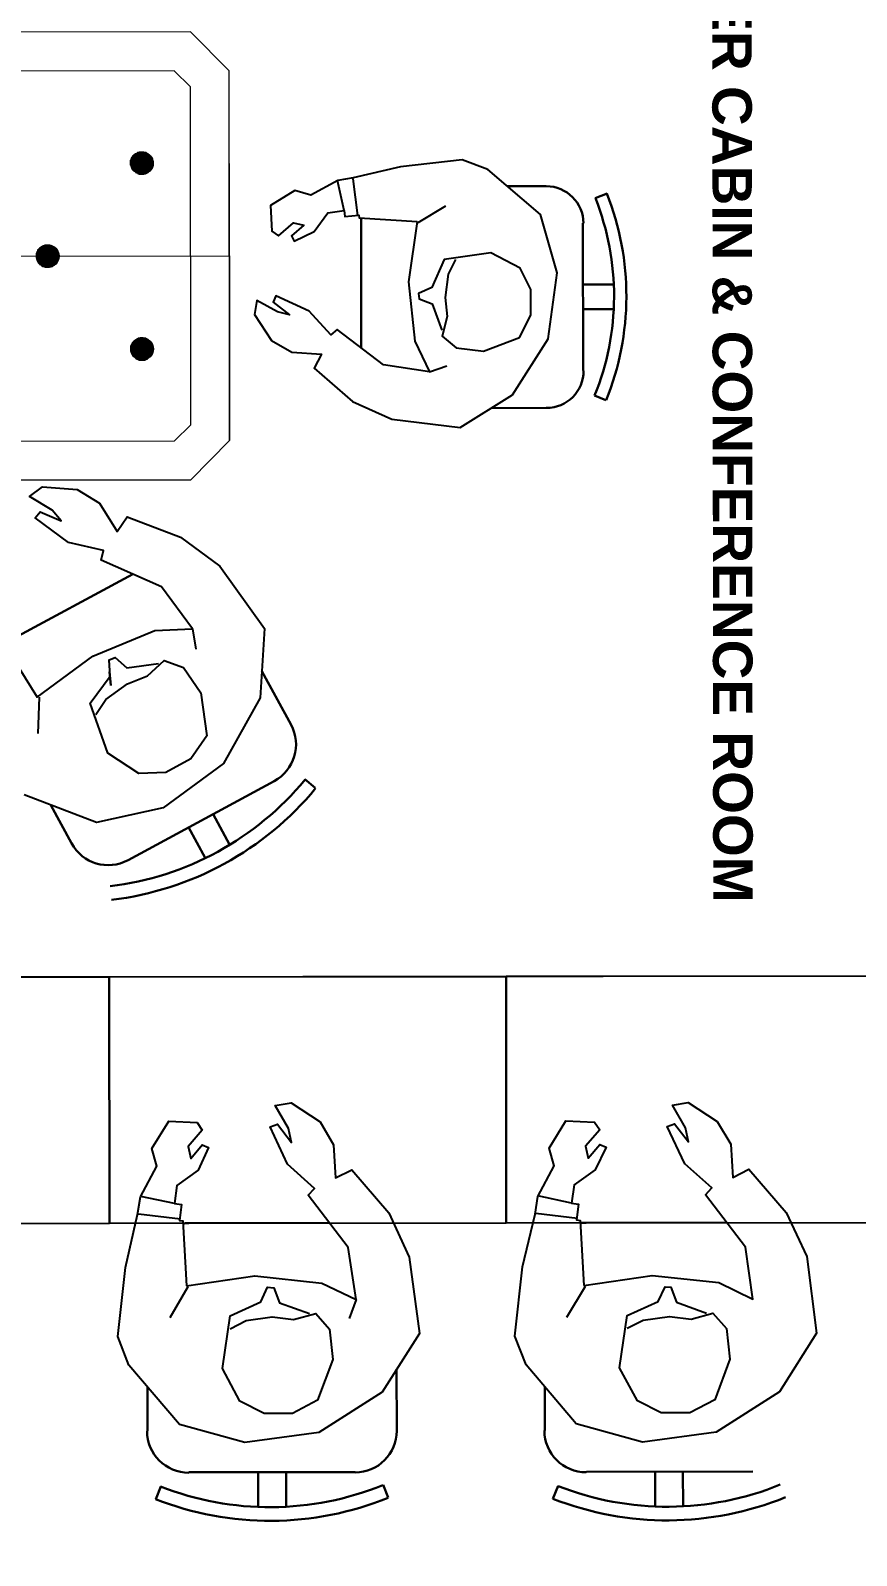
# Model space of a CAD drawing. Header units: feet. Extents: x -99009 to 3252343, y -11094690 to 9035152.
# Drawn here: x 2527013 to 2528723, y -1961572 to -1958411 of the extents above; entities that cross this region are included whole.
import ezdxf

# ---------------------------------------------------------------- set-up
doc = ezdxf.new("R2010")
doc.units = ezdxf.units.FT
doc.layers.add('1', color=1, linetype='Continuous')
doc.styles.add('Arial$101H0', font='arialbd.ttf')

msp = doc.modelspace()

# ---------------------------------------------------------------- linework, layer by layer
at = {"color": 5, "linetype": 'Continuous', "lineweight": 25, "transparency": 33554684}
for p, q in [((2527662.4586, -1958784.4091), (2527648.23075, -1958722.13381)), ((2527690.78464, -1958794.75884), (2527681.25976, -1958718.32107)), ((2527815.38342, -1958808.77452), (2527872.91716, -1958774.73205)), ((2527839.33011, -1959118.31689), (2527875.1809, -1959106.00666)), ((2527348.21029, -1959651.18312), (2527354.86517, -1959693.647)), ((2527030.30759, -1959793.1155), (2527027.56189, -1959868.62339)), ((2527311.05625, -1960842.77432), (2527241.19728, -1960827.75268)), ((2528133.24464, -1960841.84083), (2528063.38568, -1960826.81919)), ((2527323.36219, -1960874.84987), (2527236.52003, -1960864.56656)), ((2528145.55059, -1960873.91639), (2528059.65223, -1960863.63201)), ((2527338.62279, -1961015.46018), (2527300.94332, -1961079.68201)), ((2528161.75499, -1961014.52562), (2528123.13172, -1961078.74853)), ((2527686.9181, -1961041.49141), (2527672.80598, -1961081.14743))]:
    msp.add_line(p, q, dxfattribs=at)
at = {"color": 8, "linetype": 'Continuous', "lineweight": 30, "true_color": 0x767676, "transparency": 33554684}
for p, q in [((2528080.50893, -1958733.91254), (2528000.28522, -1958734.00363)), ((2528206.99641, -1958748.86989), (2528182.4681, -1958758.33583)), ((2527697.40952, -1958810.79608), (2527697.70313, -1959069.39959)), ((2528157.3914, -1959116.06815), (2528157.04421, -1958810.27423)), ((2528221.36785, -1958937.6155), (2528157.18887, -1958937.68836)), ((2528221.42571, -1958988.58115), (2528157.24674, -1958988.65402)), ((2528204.65147, -1959177.36212), (2528181.04555, -1959167.95083)), ((2527967.77378, -1959193.67583), (2528081.03079, -1959193.54724)), ((2526968.82717, -1959676.15291), (2527224.4428, -1959538.06649)), ((2527179.40161, -1959768.53434), (2527176.53803, -1959740.2233)), ((2527491.76883, -1959738.79442), (2527552.29901, -1959850.09524)), ((2527517.51097, -1959967.16713), (2527214.73385, -1960130.78996)), ((2527602.4698, -1959981.22781), (2527580.74185, -1959963.3201)), ((2527097.66196, -1960096.00192), (2527055.10057, -1960016.77023)), ((2527425.1667, -1960098.46151), (2527391.1178, -1960035.26492)), ((2527374.23212, -1960125.88982), (2527340.18322, -1960062.69323)), ((2527340.36039, -1960883.32486), (2527631.05338, -1960882.99482)), ((2528163.49259, -1960882.3903), (2528454.18558, -1960882.06026)), ((2527771.081, -1961185.79872), (2527771.22566, -1961313.21286)), ((2527254.96246, -1961313.79901), (2527254.85959, -1961223.1934)), ((2528078.09466, -1961312.86445), (2528077.99179, -1961222.25884)), ((2527685.43661, -1961399.19694), (2527340.94654, -1961399.58806)), ((2527484.48685, -1961471.15462), (2527484.40541, -1961399.42518)), ((2527542.05917, -1961471.08926), (2527541.97773, -1961399.35982)), ((2528508.56881, -1961398.26238), (2528164.07874, -1961398.6535)), ((2528306.67525, -1961470.22114), (2528306.59381, -1961398.4917)), ((2528364.24756, -1961470.15577), (2528364.16612, -1961398.42633)), ((2527272.11174, -1961455.35098), (2527282.46363, -1961428.91256)), ((2527753.45082, -1961451.97306), (2527743.03892, -1961425.55821)), ((2528094.30014, -1961454.4175), (2528105.59584, -1961427.978))]:
    msp.add_line(p, q, dxfattribs=at)
at = {"color": 7, "linetype": 'Continuous', "lineweight": 25, "transparency": 33554684}
for p, q in [((2525453.23892, -1960374.86643), (2527175.42674, -1960372.91111)), ((2527175.42674, -1960372.91111), (2527997.61513, -1960371.97762))]:
    msp.add_line(p, q, dxfattribs=at)
for points in [[(2523842.15796, -1960376.69559), (2523837.91884, -1956642.98952), (2528816.50821, -1956637.33699), (2528820.74733, -1960371.04307), (2523842.15796, -1960376.69559), (2523846.04454, -1963799.8887)], [(2525453.23892, -1960374.86643), (2525453.81864, -1960885.46678), (2527176.00646, -1960883.51146), (2527175.42674, -1960372.91111)], [(2527175.42674, -1960372.91111), (2527176.00646, -1960883.51146), (2527998.19485, -1960882.57798), (2527997.61513, -1960371.97762)]]:
    msp.add_lwpolyline(points, dxfattribs=at)
at = {"color": 1, "linetype": 'Continuous', "lineweight": 15, "transparency": 33554684}
for points in [[(2527424.28991, -1958494.92995), (2527343.97404, -1958413.85351), (2525012.76726, -1958416.50028), (2524931.69189, -1958497.75996), (2524932.56201, -1959264.13239), (2525013.82169, -1959345.20776), (2527345.02846, -1959342.56099), (2527425.16002, -1959261.30238)], [(2527344.1037, -1958528.05433), (2527310.08909, -1958495.05961), (2525046.83652, -1958497.62923), (2525012.89692, -1958530.7011), (2525013.69203, -1959231.00694), (2525047.70663, -1959264.00166), (2527310.95921, -1959261.43204), (2527344.8988, -1959228.36017)]]:
    msp.add_lwpolyline(points, close=True, dxfattribs=at)
at = {"color": 251, "linetype": 'Continuous', "lineweight": 15, "true_color": 0x595959, "transparency": 33554684}
for points in [[(2527343.97404, -1958413.85351), (2526805.05944, -1958414.46537), (2526805.49449, -1958797.65159), (2526885.81036, -1958878.72803), (2527424.72497, -1958878.11616), (2527424.28991, -1958494.92995)], [(2527345.02846, -1959342.56099), (2526806.11386, -1959343.17285), (2526805.6788, -1958959.98664), (2526885.81036, -1958878.72803), (2527424.72497, -1958878.11616), (2527425.16002, -1959261.30238)]]:
    msp.add_lwpolyline(points, close=True, dxfattribs=at)
at = {"color": 251, "linetype": 'Continuous', "lineweight": -2, "true_color": 0x595959, "transparency": 33554684}
for points in [[(2527221.57899, -1958678.25917), (2527221.59613, -1958693.3601), (2527220.63732, -1958680.14786)], [(2527221.59613, -1958693.3601), (2527220.63732, -1958680.14786), (2527220.64911, -1958690.52975)], [(2527220.64911, -1958690.52975), (2527220.63732, -1958680.14786), (2527220.64053, -1958682.97928)], [(2527220.64911, -1958690.52975), (2527220.64696, -1958688.64213), (2527220.64053, -1958682.97928)], [(2527220.64696, -1958688.64213), (2527220.64053, -1958682.97928), (2527220.64268, -1958684.8669)], [(2527222.52065, -1958676.37048), (2527222.54208, -1958695.24665), (2527221.57899, -1958678.25917)], [(2527222.54208, -1958695.24665), (2527221.57899, -1958678.25917), (2527221.59613, -1958693.3601)], [(2527223.46232, -1958674.48179), (2527223.48803, -1958697.13319), (2527222.52065, -1958676.37048)], [(2527223.48803, -1958697.13319), (2527222.52065, -1958676.37048), (2527222.54208, -1958695.24665)], [(2527224.40398, -1958672.5931), (2527224.43399, -1958699.01974), (2527223.46232, -1958674.48179)], [(2527224.43399, -1958699.01974), (2527223.46232, -1958674.48179), (2527223.48803, -1958697.13319)], [(2527225.34565, -1958670.70441), (2527225.37994, -1958700.90628), (2527224.40398, -1958672.5931)], [(2527225.37994, -1958700.90628), (2527224.40398, -1958672.5931), (2527224.43399, -1958699.01974)], [(2527227.23112, -1958668.81465), (2527227.26863, -1958701.84795), (2527225.34565, -1958670.70441)], [(2527227.26863, -1958701.84795), (2527225.34565, -1958670.70441), (2527225.37994, -1958700.90628)], [(2527229.11767, -1958667.8687), (2527229.15839, -1958703.73342), (2527227.23112, -1958668.81465)], [(2527229.15839, -1958703.73342), (2527227.23112, -1958668.81465), (2527227.26863, -1958701.84795)], [(2527231.00421, -1958666.92275), (2527231.04707, -1958704.67509), (2527229.11767, -1958667.8687)], [(2527231.04707, -1958704.67509), (2527229.11767, -1958667.8687), (2527229.15839, -1958703.73342)], [(2527232.89076, -1958665.9768), (2527232.93576, -1958705.61675), (2527231.00421, -1958666.92275)], [(2527232.93576, -1958705.61675), (2527231.00421, -1958666.92275), (2527231.04707, -1958704.67509)], [(2527234.77623, -1958664.08704), (2527234.82445, -1958706.55842), (2527232.89076, -1958665.9768)], [(2527234.82445, -1958706.55842), (2527232.89076, -1958665.9768), (2527232.93576, -1958705.61675)], [(2527236.66385, -1958664.0849), (2527236.71314, -1958707.50008), (2527234.77623, -1958664.08704)], [(2527236.71314, -1958707.50008), (2527234.77623, -1958664.08704), (2527234.82445, -1958706.55842)], [(2527238.55039, -1958663.13894), (2527238.60183, -1958708.44175), (2527236.66385, -1958664.0849)], [(2527238.60183, -1958708.44175), (2527236.66385, -1958664.0849), (2527236.71314, -1958707.50008)], [(2527240.43801, -1958663.1368), (2527240.48944, -1958708.43961), (2527238.55039, -1958663.13894)], [(2527240.48944, -1958708.43961), (2527238.55039, -1958663.13894), (2527238.60183, -1958708.44175)], [(2527243.26943, -1958663.13359), (2527243.32087, -1958708.43639), (2527240.43801, -1958663.1368)], [(2527243.32087, -1958708.43639), (2527240.43801, -1958663.1368), (2527240.48944, -1958708.43961)], [(2527245.15705, -1958663.13144), (2527245.20849, -1958708.43425), (2527243.26943, -1958663.13359)], [(2527245.20849, -1958708.43425), (2527243.26943, -1958663.13359), (2527243.32087, -1958708.43639)], [(2527247.04467, -1958663.1293), (2527247.0961, -1958708.4321), (2527245.15705, -1958663.13144)], [(2527247.0961, -1958708.4321), (2527245.15705, -1958663.13144), (2527245.20849, -1958708.43425)], [(2527249.87716, -1958664.06989), (2527249.92646, -1958707.48508), (2527247.04467, -1958663.1293)], [(2527249.92646, -1958707.48508), (2527247.04467, -1958663.1293), (2527247.0961, -1958708.4321)], [(2527251.76478, -1958664.06775), (2527251.813, -1958706.53913), (2527249.87716, -1958664.06989)], [(2527251.813, -1958706.53913), (2527249.87716, -1958664.06989), (2527249.92646, -1958707.48508)], [(2527253.65454, -1958665.95322), (2527253.69955, -1958705.59318), (2527251.76478, -1958664.06775)], [(2527253.69955, -1958705.59318), (2527251.76478, -1958664.06775), (2527251.813, -1958706.53913)], [(2527255.54323, -1958666.89489), (2527255.58609, -1958704.64723), (2527253.65454, -1958665.95322)], [(2527255.58609, -1958704.64723), (2527253.65454, -1958665.95322), (2527253.69955, -1958705.59318)], [(2527257.43192, -1958667.83656), (2527257.47264, -1958703.70127), (2527255.54323, -1958666.89489)], [(2527257.47264, -1958703.70127), (2527255.54323, -1958666.89489), (2527255.58609, -1958704.64723)], [(2527258.3768, -1958668.77929), (2527258.4143, -1958701.81259), (2527257.43192, -1958667.83656)], [(2527258.4143, -1958701.81259), (2527257.43192, -1958667.83656), (2527257.47264, -1958703.70127)], [(2527260.26656, -1958670.66477), (2527260.30085, -1958700.86663), (2527258.3768, -1958668.77929)], [(2527260.30085, -1958700.86663), (2527258.3768, -1958668.77929), (2527258.4143, -1958701.81259)], [(2527261.21251, -1958672.55131), (2527261.24251, -1958698.97795), (2527260.26656, -1958670.66477)], [(2527261.24251, -1958698.97795), (2527260.26656, -1958670.66477), (2527260.30085, -1958700.86663)], [(2527263.10227, -1958674.43678), (2527263.12799, -1958697.08819), (2527261.21251, -1958672.55131)], [(2527263.12799, -1958697.08819), (2527261.21251, -1958672.55131), (2527261.24251, -1958698.97795)], [(2527264.04822, -1958676.32333), (2527264.06965, -1958695.1995), (2527263.10227, -1958674.43678)], [(2527264.06965, -1958695.1995), (2527263.10227, -1958674.43678), (2527263.12799, -1958697.08819)], [(2527264.99417, -1958678.20988), (2527265.01132, -1958693.31081), (2527264.04822, -1958676.32333)], [(2527265.01132, -1958693.31081), (2527264.04822, -1958676.32333), (2527264.06965, -1958695.1995)], [(2527264.99632, -1958680.09749), (2527265.0081, -1958690.47938), (2527264.99417, -1958678.20988)], [(2527265.0081, -1958690.47938), (2527264.99417, -1958678.20988), (2527265.01132, -1958693.31081)], [(2527265.94334, -1958682.92785), (2527265.94977, -1958688.5907), (2527264.99632, -1958680.09749)], [(2527265.94977, -1958688.5907), (2527264.99632, -1958680.09749), (2527265.0081, -1958690.47938)], [(2527265.94548, -1958684.81546), (2527265.94334, -1958682.92785), (2527265.94977, -1958688.5907)], [(2527026.43032, -1958871.96171), (2527026.44639, -1958886.11883), (2527025.48758, -1958872.90659)], [(2527026.44639, -1958886.11883), (2527025.48758, -1958872.90659), (2527025.49937, -1958883.28848)], [(2527025.49937, -1958883.28848), (2527025.48758, -1958872.90659), (2527025.49187, -1958876.68182)], [(2527027.37091, -1958869.12921), (2527027.39234, -1958888.00538), (2527026.43032, -1958871.96171)], [(2527027.39234, -1958888.00538), (2527026.43032, -1958871.96171), (2527026.44639, -1958886.11883)], [(2527028.31257, -1958867.24052), (2527028.33829, -1958889.89192), (2527027.37091, -1958869.12921)], [(2527028.33829, -1958889.89192), (2527027.37091, -1958869.12921), (2527027.39234, -1958888.00538)], [(2527029.25424, -1958865.35183), (2527029.28424, -1958891.77847), (2527028.31257, -1958867.24052)], [(2527029.28424, -1958891.77847), (2527028.31257, -1958867.24052), (2527028.33829, -1958889.89192)], [(2527030.19698, -1958864.40695), (2527030.2302, -1958893.66501), (2527029.25424, -1958865.35183)], [(2527030.2302, -1958893.66501), (2527029.25424, -1958865.35183), (2527029.28424, -1958891.77847)], [(2527032.08245, -1958862.51719), (2527032.11996, -1958895.55049), (2527030.19698, -1958864.40695)], [(2527032.11996, -1958895.55049), (2527030.19698, -1958864.40695), (2527030.2302, -1958893.66501)], [(2527033.96792, -1958860.62743), (2527034.00864, -1958896.49215), (2527032.08245, -1958862.51719)], [(2527034.00864, -1958896.49215), (2527032.08245, -1958862.51719), (2527032.11996, -1958895.55049)], [(2527035.85447, -1958859.68148), (2527035.89733, -1958897.43382), (2527033.96792, -1958860.62743)], [(2527035.89733, -1958897.43382), (2527033.96792, -1958860.62743), (2527034.00864, -1958896.49215)], [(2527037.74101, -1958858.73553), (2527037.78709, -1958899.31929), (2527035.85447, -1958859.68148)], [(2527037.78709, -1958899.31929), (2527035.85447, -1958859.68148), (2527035.89733, -1958897.43382)], [(2527039.62756, -1958857.78958), (2527039.67471, -1958899.31715), (2527037.74101, -1958858.73553)], [(2527039.67471, -1958899.31715), (2527037.74101, -1958858.73553), (2527037.78709, -1958899.31929)], [(2527041.51411, -1958856.84363), (2527041.5634, -1958900.25881), (2527039.62756, -1958857.78958)], [(2527041.5634, -1958900.25881), (2527039.62756, -1958857.78958), (2527039.67471, -1958899.31715)], [(2527043.40065, -1958855.89768), (2527043.45209, -1958901.20048), (2527041.51411, -1958856.84363)], [(2527043.45209, -1958901.20048), (2527041.51411, -1958856.84363), (2527041.5634, -1958900.25881)], [(2527045.28827, -1958855.89553), (2527045.3397, -1958901.19834), (2527043.40065, -1958855.89768)], [(2527045.3397, -1958901.19834), (2527043.40065, -1958855.89768), (2527043.45209, -1958901.20048)], [(2527048.11969, -1958855.89232), (2527048.17113, -1958901.19512), (2527045.28827, -1958855.89553)], [(2527048.17113, -1958901.19512), (2527045.28827, -1958855.89553), (2527045.3397, -1958901.19834)], [(2527050.00731, -1958855.89017), (2527050.05874, -1958901.19298), (2527048.11969, -1958855.89232)], [(2527050.05874, -1958901.19298), (2527048.11969, -1958855.89232), (2527048.17113, -1958901.19512)], [(2527051.89493, -1958855.88803), (2527051.94636, -1958901.19083), (2527050.00731, -1958855.89017)], [(2527051.94636, -1958901.19083), (2527050.00731, -1958855.89017), (2527050.05874, -1958901.19298)], [(2527054.72742, -1958856.82862), (2527054.77672, -1958900.24381), (2527051.89493, -1958855.88803)], [(2527054.77672, -1958900.24381), (2527051.89493, -1958855.88803), (2527051.94636, -1958901.19083)], [(2527056.61611, -1958857.77029), (2527056.66326, -1958899.29786), (2527054.72742, -1958856.82862)], [(2527056.66326, -1958899.29786), (2527054.72742, -1958856.82862), (2527054.77672, -1958900.24381)], [(2527058.5048, -1958858.71196), (2527058.55088, -1958899.29572), (2527056.61611, -1958857.77029)], [(2527058.55088, -1958899.29572), (2527056.61611, -1958857.77029), (2527056.66326, -1958899.29786)], [(2527060.39349, -1958859.65362), (2527060.43635, -1958897.40596), (2527058.5048, -1958858.71196)], [(2527060.43635, -1958897.40596), (2527058.5048, -1958858.71196), (2527058.55088, -1958899.29572)], [(2527062.28218, -1958860.59529), (2527062.3229, -1958896.46001), (2527060.39349, -1958859.65362)], [(2527062.3229, -1958896.46001), (2527060.39349, -1958859.65362), (2527060.43635, -1958897.40596)], [(2527063.22813, -1958862.48183), (2527063.26563, -1958895.51513), (2527062.28218, -1958860.59529)], [(2527063.26563, -1958895.51513), (2527062.28218, -1958860.59529), (2527062.3229, -1958896.46001)], [(2527065.11789, -1958864.3673), (2527065.15111, -1958893.62537), (2527063.22813, -1958862.48183)], [(2527065.15111, -1958893.62537), (2527063.22813, -1958862.48183), (2527063.26563, -1958895.51513)], [(2527066.06277, -1958865.31004), (2527066.09277, -1958891.73668), (2527065.11789, -1958864.3673)], [(2527066.09277, -1958891.73668), (2527065.11789, -1958864.3673), (2527065.15111, -1958893.62537)], [(2527067.95253, -1958867.19552), (2527067.97825, -1958889.84692), (2527066.06277, -1958865.31004)], [(2527067.97825, -1958889.84692), (2527066.06277, -1958865.31004), (2527066.09277, -1958891.73668)], [(2527068.89848, -1958869.08206), (2527068.91991, -1958887.95823), (2527067.95253, -1958867.19552)], [(2527068.91991, -1958887.95823), (2527067.95253, -1958867.19552), (2527067.97825, -1958889.84692)], [(2527069.8455, -1958871.91241), (2527069.86158, -1958886.06954), (2527068.89848, -1958869.08206)], [(2527069.86158, -1958886.06954), (2527068.89848, -1958869.08206), (2527068.91991, -1958887.95823)], [(2527069.84657, -1958872.85622), (2527069.85836, -1958883.23812), (2527069.8455, -1958871.91241)], [(2527069.85836, -1958883.23812), (2527069.8455, -1958871.91241), (2527069.86158, -1958886.06954)], [(2527070.79467, -1958876.63038), (2527070.8011, -1958882.29324), (2527069.84657, -1958872.85622)], [(2527070.8011, -1958882.29324), (2527069.84657, -1958872.85622), (2527069.85836, -1958883.23812)], [(2527025.49937, -1958883.28848), (2527025.49829, -1958882.34467), (2527025.49187, -1958876.68182)], [(2527025.49829, -1958882.34467), (2527025.49187, -1958876.68182), (2527025.49294, -1958877.62563)], [(2527070.79574, -1958877.57419), (2527070.79467, -1958876.63038), (2527070.8011, -1958882.29324)], [(2527222.95785, -1959061.44431), (2527222.97928, -1959080.32048), (2527222.01726, -1959064.27681)], [(2527223.90059, -1959060.49943), (2527223.92631, -1959083.15083), (2527222.95785, -1959061.44431)], [(2527223.92631, -1959083.15083), (2527222.95785, -1959061.44431), (2527222.97928, -1959080.32048)], [(2527224.84118, -1959057.66693), (2527224.87119, -1959084.09357), (2527223.90059, -1959060.49943)], [(2527224.87119, -1959084.09357), (2527223.90059, -1959060.49943), (2527223.92631, -1959083.15083)], [(2527225.78392, -1959056.72205), (2527225.81714, -1959085.98011), (2527224.84118, -1959057.66693)], [(2527225.81714, -1959085.98011), (2527224.84118, -1959057.66693), (2527224.87119, -1959084.09357)], [(2527227.66939, -1959054.83229), (2527227.7069, -1959087.86559), (2527225.78392, -1959056.72205)], [(2527227.7069, -1959087.86559), (2527225.78392, -1959056.72205), (2527225.81714, -1959085.98011)], [(2527229.55594, -1959053.88634), (2527229.59559, -1959088.80725), (2527227.66939, -1959054.83229)], [(2527229.59559, -1959088.80725), (2527227.66939, -1959054.83229), (2527227.7069, -1959087.86559)], [(2527231.44141, -1959051.99658), (2527231.48535, -1959090.69273), (2527229.55594, -1959053.88634)], [(2527231.48535, -1959090.69273), (2527229.55594, -1959053.88634), (2527229.59559, -1959088.80725)], [(2527233.32796, -1959051.05063), (2527233.37403, -1959091.63439), (2527231.44141, -1959051.99658)], [(2527233.37403, -1959091.63439), (2527231.44141, -1959051.99658), (2527231.48535, -1959090.69273)], [(2527235.2145, -1959050.10468), (2527235.26272, -1959092.57606), (2527233.32796, -1959051.05063)], [(2527235.26272, -1959092.57606), (2527233.32796, -1959051.05063), (2527233.37403, -1959091.63439)], [(2527237.10105, -1959049.15873), (2527237.15141, -1959093.51772), (2527235.2145, -1959050.10468)], [(2527237.15141, -1959093.51772), (2527235.2145, -1959050.10468), (2527235.26272, -1959092.57606)], [(2527238.98866, -1959049.15658), (2527239.03903, -1959093.51558), (2527237.10105, -1959049.15873)], [(2527239.03903, -1959093.51558), (2527237.10105, -1959049.15873), (2527237.15141, -1959093.51772)], [(2527240.87521, -1959048.21063), (2527240.92664, -1959093.51344), (2527238.98866, -1959049.15658)], [(2527240.92664, -1959093.51344), (2527238.98866, -1959049.15658), (2527239.03903, -1959093.51558)], [(2527243.70663, -1959048.20742), (2527243.75807, -1959093.51022), (2527240.87521, -1959048.21063)], [(2527243.75807, -1959093.51022), (2527240.87521, -1959048.21063), (2527240.92664, -1959093.51344)], [(2527245.59425, -1959048.20528), (2527245.64569, -1959093.50808), (2527243.70663, -1959048.20742)], [(2527245.64569, -1959093.50808), (2527243.70663, -1959048.20742), (2527243.75807, -1959093.51022)], [(2527247.48294, -1959049.14694), (2527247.5333, -1959093.50594), (2527245.59425, -1959048.20528)], [(2527247.5333, -1959093.50594), (2527245.59425, -1959048.20528), (2527245.64569, -1959093.50808)], [(2527250.31436, -1959049.14373), (2527250.36473, -1959093.50272), (2527247.48294, -1959049.14694)], [(2527250.36473, -1959093.50272), (2527247.48294, -1959049.14694), (2527247.5333, -1959093.50594)], [(2527252.20305, -1959050.08539), (2527252.25127, -1959092.55677), (2527250.31436, -1959049.14373)], [(2527252.25127, -1959092.55677), (2527250.31436, -1959049.14373), (2527250.36473, -1959093.50272)], [(2527254.09174, -1959051.02706), (2527254.13782, -1959091.61082), (2527252.20305, -1959050.08539)], [(2527254.13782, -1959091.61082), (2527252.20305, -1959050.08539), (2527252.25127, -1959092.55677)], [(2527255.98043, -1959051.96872), (2527256.02436, -1959090.66487), (2527254.09174, -1959051.02706)], [(2527256.02436, -1959090.66487), (2527254.09174, -1959051.02706), (2527254.13782, -1959091.61082)], [(2527257.87019, -1959053.8542), (2527257.90984, -1959088.77511), (2527255.98043, -1959051.96872)], [(2527257.90984, -1959088.77511), (2527255.98043, -1959051.96872), (2527256.02436, -1959090.66487)], [(2527258.81507, -1959054.79693), (2527258.85257, -1959087.83023), (2527257.87019, -1959053.8542)], [(2527258.85257, -1959087.83023), (2527257.87019, -1959053.8542), (2527257.90984, -1959088.77511)], [(2527260.70483, -1959056.68241), (2527260.73805, -1959085.94047), (2527258.81507, -1959054.79693)], [(2527260.73805, -1959085.94047), (2527258.81507, -1959054.79693), (2527258.85257, -1959087.83023)], [(2527261.64971, -1959057.62514), (2527261.67971, -1959084.05178), (2527260.70483, -1959056.68241)], [(2527261.67971, -1959084.05178), (2527260.70483, -1959056.68241), (2527260.73805, -1959085.94047)], [(2527263.54054, -1959060.45442), (2527263.56626, -1959083.10583), (2527261.64971, -1959057.62514)], [(2527263.56626, -1959083.10583), (2527261.64971, -1959057.62514), (2527261.67971, -1959084.05178)], [(2527264.48542, -1959061.39716), (2527264.50685, -1959080.27333), (2527263.54054, -1959060.45442)], [(2527264.50685, -1959080.27333), (2527263.54054, -1959060.45442), (2527263.56626, -1959083.10583)], [(2527265.43244, -1959064.22752), (2527265.44852, -1959078.38464), (2527264.48542, -1959061.39716)], [(2527265.44852, -1959078.38464), (2527264.48542, -1959061.39716), (2527264.50685, -1959080.27333)], [(2527222.01726, -1959064.27681), (2527222.03333, -1959078.43393), (2527221.07559, -1959066.1655)], [(2527222.03333, -1959078.43393), (2527221.07559, -1959066.1655), (2527221.08738, -1959076.54739)], [(2527221.08738, -1959076.54739), (2527221.07559, -1959066.1655), (2527221.07881, -1959068.99692)], [(2527221.08738, -1959076.54739), (2527221.08524, -1959074.65977), (2527221.07881, -1959068.99692)], [(2527221.08524, -1959074.65977), (2527221.07881, -1959068.99692), (2527221.07988, -1959069.94073)], [(2527222.97928, -1959080.32048), (2527222.01726, -1959064.27681), (2527222.03333, -1959078.43393)], [(2527265.43459, -1959066.11513), (2527265.44637, -1959076.49702), (2527265.43244, -1959064.22752)], [(2527265.44637, -1959076.49702), (2527265.43244, -1959064.22752), (2527265.44852, -1959078.38464)], [(2527266.38161, -1959068.94549), (2527266.38804, -1959074.60834), (2527265.43459, -1959066.11513)], [(2527266.38804, -1959074.60834), (2527265.43459, -1959066.11513), (2527265.44637, -1959076.49702)], [(2527266.38268, -1959069.88929), (2527266.38161, -1959068.94549), (2527266.38804, -1959074.60834)]]:
    msp.add_lwpolyline(points, close=True, dxfattribs=at)
at = {"color": 5, "linetype": 'Continuous', "lineweight": 25, "transparency": 33554684}
for points in [[(2527813.49366, -1958806.88905), (2527795.70382, -1958932.43592), (2527809.05645, -1959055.11602), (2527839.33011, -1959118.31689), (2527743.98939, -1959104.26799), (2527647.63735, -1959030.76024), (2527634.43689, -1959042.10094), (2527590.02217, -1958993.07326), (2527521.08772, -1958961.062), (2527515.43987, -1958974.28175), (2527549.44698, -1959000.66981), (2527523.95665, -1958994.09208), (2527481.45849, -1958970.54509), (2527476.77266, -1958999.80851), (2527511.75465, -1959053.56594), (2527554.25389, -1959078.05674), (2527615.60572, -1959081.76232), (2527600.53801, -1959111.03753), (2527679.89614, -1959179.84553), (2527761.10545, -1959216.5619), (2527902.69708, -1959234.33353), (2528011.15789, -1959166.25609), (2528084.64314, -1959050.08408), (2528103.36393, -1958913.21042), (2528069.24967, -1958792.44152), (2527959.66181, -1958699.12879), (2527906.78604, -1958679.36883), (2527779.38797, -1958693.67061), (2527681.25762, -1958716.43346), (2527649.17456, -1958722.13274), (2527593.52415, -1958752.39783), (2527560.48014, -1958742.99725), (2527509.54985, -1958774.2008), (2527512.44128, -1958827.05085), (2527526.60913, -1958836.47286), (2527557.7248, -1958810.01087), (2527578.49394, -1958814.70633), (2527553.03576, -1958836.44286), (2527558.71147, -1958847.76213), (2527600.21654, -1958827.89501), (2527628.48686, -1958789.16671), (2527662.4586, -1958784.4091), (2527663.41634, -1958796.67753), (2527692.67119, -1958793.81289), (2527693.62142, -1958799.47467)], [(2527335.78922, -1961013.57578), (2527477.33691, -1960992.65126), (2527616.09389, -1961007.59467), (2527686.9181, -1961041.49141), (2527670.7512, -1960933.91546), (2527587.57283, -1960825.4718), (2527600.77007, -1960811.29967), (2527545.02858, -1960761.34104), (2527509.07599, -1960683.98947), (2527524.1705, -1960678.30948), (2527553.47142, -1960716.0286), (2527546.83154, -1960686.77804), (2527519.40752, -1960639.61869), (2527552.43439, -1960633.91834), (2527612.88313, -1960673.48971), (2527640.30715, -1960720.64905), (2527644.16061, -1960789.54278), (2527678.11843, -1960772.51565), (2527754.66871, -1960862.09066), (2527797.24403, -1960953.59185), (2527818.18783, -1961112.12809), (2527740.93378, -1961233.96724), (2527609.83871, -1961317.17133), (2527456.96532, -1961338.10871), (2527321.01404, -1961300.51068), (2527216.11201, -1961177.93453), (2527193.3931, -1961118.50032), (2527209.27496, -1960975.02322), (2527234.63349, -1960865.51252), (2527240.25454, -1960828.69756), (2527274.15985, -1960765.42382), (2527263.73617, -1960728.62708), (2527299.53659, -1960671.95785), (2527358.05593, -1960674.72284), (2527368.45604, -1960690.7558), (2527339.23656, -1960724.76612), (2527344.92727, -1960749.29871), (2527368.49033, -1960720.95767), (2527381.71008, -1960726.60551), (2527360.05606, -1960773.82058), (2527315.73243, -1960805.01662), (2527311.05625, -1960842.77432), (2527325.21552, -1960844.64586), (2527321.47779, -1960877.68344), (2527328.08552, -1960878.61975)], [(2528158.92142, -1961012.64122), (2528300.46911, -1960991.7167), (2528438.28229, -1961006.66119), (2528509.10649, -1961040.55792), (2528493.8834, -1960932.98091), (2528410.70503, -1960824.53724), (2528423.90227, -1960810.36511), (2528368.16078, -1960760.40649), (2528331.26439, -1960683.05599), (2528346.35889, -1960677.37599), (2528375.65982, -1960715.09511), (2528369.01994, -1960685.84455), (2528342.53972, -1960638.68413), (2528374.62278, -1960632.98485), (2528435.07152, -1960672.55622), (2528463.43936, -1960719.7145), (2528467.29281, -1960788.60822), (2528500.30682, -1960771.58217), (2528577.80091, -1960861.1561), (2528620.37623, -1960952.65729), (2528640.37623, -1961111.1946), (2528564.06598, -1961233.03269), (2528432.97091, -1961316.23677), (2528280.09752, -1961337.17415), (2528143.20244, -1961299.57719), (2528039.24421, -1961176.99997), (2528015.58149, -1961117.56683), (2528031.46336, -1960974.08974), (2528057.76569, -1960864.57796), (2528063.38675, -1960827.763), (2528097.29206, -1960764.48926), (2528086.86837, -1960727.69252), (2528121.72499, -1960671.02437), (2528181.18813, -1960673.78828), (2528191.58824, -1960689.82124), (2528162.36876, -1960723.83156), (2528168.05947, -1960748.36415), (2528191.62253, -1960720.02311), (2528204.84228, -1960725.67096), (2528182.24446, -1960772.88709), (2528138.86463, -1960804.08206), (2528133.24464, -1960841.84083), (2528147.40391, -1960843.71237), (2528143.66618, -1960876.74995), (2528151.21772, -1960877.68519)]]:
    msp.add_lwpolyline(points, close=True, dxfattribs=at)
for points in [[(2527892.86358, -1958886.07894), (2527877.79694, -1958916.29796), (2527871.24493, -1958964.43968), (2527876.00898, -1959004.07428), (2527865.67316, -1959044.66983), (2527894.01528, -1959069.1767), (2527950.65128, -1959075.71907), (2528025.18, -1959047.32016), (2528048.7227, -1959001.04676), (2528048.66269, -1958948.19349), (2528026.90474, -1958903.85914), (2527966.46457, -1958871.83823), (2527869.26837, -1958886.10573), (2527843.85091, -1958943.70698), (2527816.4944, -1958956.00756), (2527817.45106, -1958967.33219), (2527844.8333, -1958977.68301), (2527864.71542, -1959032.40139)], [(2526955.616, -1959678.05553), (2527026.53236, -1959793.11979), (2527141.58054, -1959708.0463), (2527269.87848, -1959655.04729), (2527348.21029, -1959651.18312), (2527283.93274, -1959564.42561), (2527159.2868, -1959508.88236), (2527163.98334, -1959489.05703), (2527091.29081, -1959472.15099), (2527022.33493, -1959421.26356), (2527032.70289, -1959408.98226), (2527076.13951, -1959427.80914), (2527057.23762, -1959405.17917), (2527010.95886, -1959376.91742), (2527037.36299, -1959357.06744), (2527109.09886, -1959362.64885), (2527155.37762, -1959390.9106), (2527192.25259, -1959449.38493), (2527212.98208, -1959419.15949), (2527323.45589, -1959461.50549), (2527404.69199, -1959521.81707), (2527497.33202, -1959651.01381), (2527488.05682, -1959794.48341), (2527412.70645, -1959930.47754), (2527287.28387, -1960022.16948), (2527149.52213, -1960052.5278), (2526999.39123, -1959995.12586)], [(2527148.32436, -1959828.84627), (2527169.05279, -1959797.67702), (2527213.37535, -1959765.53717), (2527254.88363, -1959748.50147), (2527289.76918, -1959717.31615), (2527329.42521, -1959731.42827), (2527365.34993, -1959784.24082), (2527377.72017, -1959872.94488), (2527344.74153, -1959921.11661), (2527292.86421, -1959949.4898), (2527237.18166, -1959951.44064), (2527172.95447, -1959909.04213), (2527136.02806, -1959805.265), (2527177.49241, -1959749.53315), (2527175.56622, -1959715.55819), (2527187.83037, -1959710.82522), (2527212.39404, -1959732.50495), (2527277.5061, -1959722.99293)], [(2527426.49556, -1961102.1909), (2527459.50956, -1961085.16484), (2527513.29807, -1961077.55329), (2527557.66349, -1961083.16578), (2527603.89618, -1961070.84377), (2527632.24686, -1961102.9011), (2527638.92532, -1961166.12877), (2527606.9312, -1961250.16415), (2527555.05281, -1961277.59353), (2527496.53669, -1961277.65997), (2527446.48591, -1961252.23393), (2527410.54404, -1961184.32045), (2527426.46555, -1961075.76426), (2527489.6675, -1961046.43441), (2527503.79033, -1961016.21646), (2527517.00472, -1961017.14527), (2527528.36579, -1961048.27809), (2527590.68286, -1961070.85877)], [(2528248.68395, -1961101.25741), (2528281.69796, -1961084.23136), (2528336.43027, -1961076.61874), (2528380.7957, -1961082.23122), (2528426.08457, -1961069.91028), (2528454.43526, -1961101.96762), (2528461.11371, -1961165.19528), (2528430.0634, -1961249.22959), (2528378.18502, -1961276.65897), (2528318.72509, -1961276.72648), (2528269.61812, -1961251.29938), (2528232.73243, -1961183.38696), (2528248.65395, -1961074.83078), (2528312.7997, -1961045.49985), (2528326.92254, -1961015.28191), (2528339.19312, -1961016.21178), (2528350.55418, -1961047.3446), (2528412.87125, -1961069.92528)]]:
    msp.add_lwpolyline(points, dxfattribs=at)
at = {"color": 7, "linetype": 'Continuous', "lineweight": 25, "transparency": 33554684}
msp.add_lwpolyline([(2527997.61513, -1960371.97762), (2527998.19485, -1960882.57798), (2528821.32705, -1960881.64342), (2528820.74733, -1960371.04307)], close=True, dxfattribs=at)
at = {"color": 251, "linetype": 'Continuous', "lineweight": 15, "true_color": 0x595959, "transparency": 33554684}
for points in [[(2527220.64429, -1958686.28261), (2527220.62979, -1958673.51196), (2527230.97069, -1958663.14755), (2527243.74134, -1958663.13305)], [(2527243.74134, -1958663.13305), (2527256.51199, -1958663.11855), (2527266.8764, -1958673.45945), (2527266.8909, -1958686.2301)], [(2527243.79384, -1958709.37966), (2527231.02319, -1958709.39416), (2527220.65878, -1958699.05326), (2527220.64429, -1958686.28261)], [(2527266.8909, -1958686.2301), (2527266.9054, -1958699.00076), (2527256.5645, -1958709.36516), (2527243.79384, -1958709.37966)], [(2527025.49454, -1958879.04134), (2527025.48004, -1958866.27069), (2527035.82094, -1958855.90628), (2527048.5916, -1958855.89178)], [(2527048.5916, -1958855.89178), (2527061.36225, -1958855.87728), (2527071.72666, -1958866.21818), (2527071.74116, -1958878.98883)], [(2527048.6441, -1958902.13839), (2527035.87345, -1958902.15289), (2527025.50904, -1958891.81199), (2527025.49454, -1958879.04134)], [(2527071.74116, -1958878.98883), (2527071.75566, -1958891.75949), (2527061.41476, -1958902.12389), (2527048.6441, -1958902.13839)], [(2527221.08149, -1959071.35644), (2527221.06699, -1959058.58579), (2527231.40789, -1959048.22138), (2527244.17854, -1959048.20688)], [(2527244.17854, -1959048.20688), (2527256.94919, -1959048.19238), (2527267.3136, -1959058.53328), (2527267.3281, -1959071.30394)], [(2527244.23105, -1959094.45349), (2527231.46039, -1959094.46799), (2527221.09598, -1959084.1271), (2527221.08149, -1959071.35644)], [(2527267.3281, -1959071.30394), (2527267.3426, -1959084.07459), (2527257.0017, -1959094.439), (2527244.23105, -1959094.45349)]]:
    msp.add_open_spline(points, degree=3, dxfattribs=at)
at = {"color": 8, "linetype": 'Continuous', "lineweight": 30, "true_color": 0x767676, "transparency": 33554684}
for points in [[(2528080.98084, -1958733.91201), (2528123.4628, -1958733.86378), (2528157.94032, -1958768.2631), (2528157.98856, -1958810.74506)], [(2528182.78592, -1958758.79613), (2528234.81639, -1958890.3323), (2528234.23824, -1959036.84566), (2528181.17138, -1959167.96712)], [(2528206.38059, -1958749.16599), (2528260.9198, -1958886.85133), (2528260.35125, -1959040.24986), (2528204.79297, -1959177.52716)], [(2527697.41005, -1958811.26799), (2527697.40602, -1958807.71444), (2527697.64824, -1958804.16489), (2527698.13497, -1958800.64484)], [(2528158.33575, -1959116.53899), (2528158.38398, -1959159.02095), (2528123.98465, -1959193.49847), (2528081.50269, -1959193.5467)], [(2527552.33524, -1959850.16427), (2527575.01918, -1959892.11924), (2527559.39692, -1959944.51942), (2527517.44194, -1959967.20336)], [(2527581.29333, -1959963.9614), (2527480.05684, -1960086.76194), (2527335.44986, -1960165.89926), (2527177.44637, -1960184.96997)], [(2527603.14072, -1959981.97232), (2527497.20973, -1960110.46731), (2527345.87077, -1960193.24167), (2527180.53084, -1960213.11744)], [(2527214.66482, -1960130.82619), (2527172.70985, -1960153.51012), (2527120.30967, -1960137.88786), (2527097.62573, -1960095.93289)], [(2527339.88848, -1960883.32539), (2527335.89942, -1960883.32992), (2527331.91435, -1960883.61096), (2527327.96462, -1960884.16661)], [(2528163.02069, -1960882.39084), (2528159.03162, -1960882.39537), (2528155.04656, -1960882.6764), (2528151.09683, -1960883.23205)], [(2527254.01918, -1961314.27198), (2527254.07333, -1961361.96565), (2527292.78204, -1961400.58655), (2527340.4757, -1961400.5324)], [(2527684.96577, -1961400.14128), (2527732.65944, -1961400.08713), (2527771.28034, -1961361.37843), (2527771.22619, -1961313.68476)], [(2528077.15139, -1961313.33743), (2528077.20554, -1961361.03109), (2528115.91424, -1961399.652), (2528163.60791, -1961399.59785)], [(2527282.19292, -1961429.14697), (2527430.31914, -1961487.35121), (2527595.16023, -1961486.32716), (2527742.54941, -1961426.28505)], [(2528105.32513, -1961428.21242), (2528253.45134, -1961486.41665), (2528418.29243, -1961485.3926), (2528565.68161, -1961425.3505)], [(2527271.54955, -1961455.38664), (2527426.51417, -1961516.36477), (2527599.00711, -1961515.33204), (2527753.23206, -1961452.50788)], [(2528094.68176, -1961454.45209), (2528249.64637, -1961515.43022), (2528422.13931, -1961514.39748), (2528576.36427, -1961451.57333)]]:
    msp.add_open_spline(points, degree=3, dxfattribs=at)
at = {"layer": '1'}
msp.add_arc((2520410.24778, -1978395.99612), 100000, 84.1346387202, 194.3871675539, dxfattribs=at)

# ---------------------------------------------------------------- texts
at = {"color": 7, "transparency": 33554684, "style": 'Arial$101H0'}
msp.add_text('MANAGER CABIN & CONFERENCE ROOM', height=81.6955327, rotation=270.06505171, dxfattribs=at).set_placement((2528424.24484, -1957904.96103))

doc.saveas('drawing.dxf')
